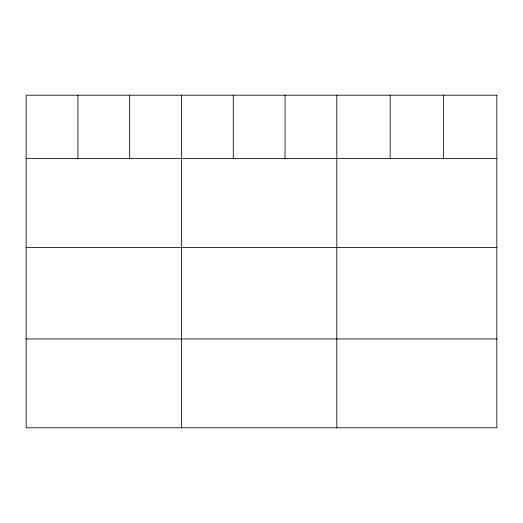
<?xml version="1.0" encoding="UTF-8"?>
<svg xmlns="http://www.w3.org/2000/svg" width="523" height="523" viewBox="0 0 523 523"><rect width="100%" height="100%" fill="white"/><g stroke="black" fill="none" stroke-linecap="round" stroke-linejoin="round"><path stroke-width="0.78" d="M26.15 158.561L496.85 158.561M26.15 247.405L496.85 247.405M26.15 338.943L496.85 338.943M443.504 95.206L443.504 158.561M390.158 95.206L390.158 158.561M336.812 95.206L336.812 427.794M285.035 95.206L285.035 158.561M233.258 95.206L233.258 158.561M181.481 95.206L181.481 427.794M129.704 95.206L129.704 158.561M77.927 95.206L77.927 158.561M496.85 95.206L26.15 95.206L26.15 427.794L496.85 427.794L496.85 95.206"/></g></svg>
